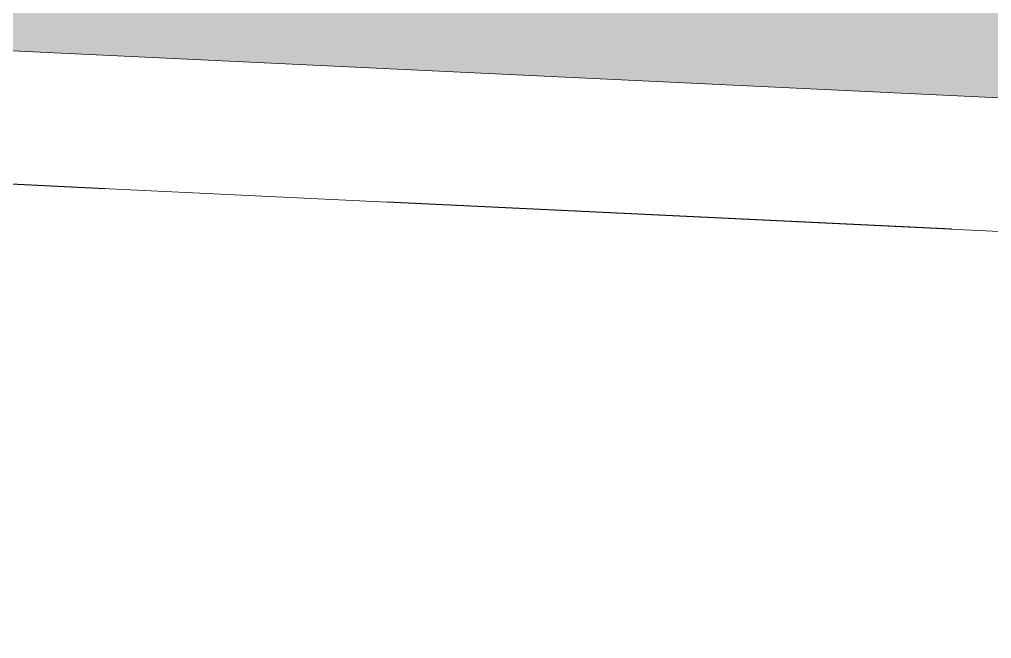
# Model space of a CAD drawing. Header units: millimetres. Extents: x 1832547 to 2001569, y -558009 to -417808.
# Drawn here: x 1892375 to 1893468, y -440080 to -439384 of the extents above; entities that cross this region are included whole.
import ezdxf

# ---------------------------------------------------------------- set-up
doc = ezdxf.new("R2010")
doc.units = ezdxf.units.MM
doc.header["$MEASUREMENT"] = 0
doc.linetypes.add('HIDDEN', pattern=[9.525, 6.35, -3.175])
doc.layers.get('0').update_dxf_attribs({"linetype": 'CONTINUOUS'})
doc.layers.add('CA.thay 145', color=145, linetype='CONTINUOUS', lineweight=18)

msp = doc.modelspace()

# ---------------------------------------------------------------- hatches: boundary and pattern name
at = {"layer": 'CA.thay 145', "ltscale": 100}
h = msp.add_hatch(dxfattribs=at)
h.set_pattern_fill('GRASS', color=256, scale=100, pattern_type=2)
h.set_pattern_definition([(90, (1892883.23, -437123.656), (-70.7107, 70.7107), [18.75, -122.6714]), (45, (1892883.23, -437123.66), (-70.7107, 70.7107), [18.75, -81.25]), (135, (1892883.23, -437123.66), (-70.7107, -70.7107), [18.75, -81.25])])
h.paths.add_polyline_path([(1887516.2, -438855.1), (1887516.2, -439055.1), (1887516.2, -439187.3), (1898250.3, -439700.5), (1898250.3, -439305.1, 0.414214), (1897800.3, -438855.1)])
h.paths.add_polyline_path([(1887516.2, -435257.3), (1887516.2, -435307), (1887516.2, -435555.1), (1897800.3, -435555.1, 0.414214), (1898250.3, -435105.1), (1898250.3, -434546.8)])

# ---------------------------------------------------------------- linework, layer by layer
at = {"color": 12, "linetype": 'HIDDEN', "ltscale": 100, "true_color": 0xc20013}
msp.add_lwpolyline([(1885404.2, -435246.9), (1905903.4, -433889.9), (1907609.8, -433619.9), (1907414.6, -430036), (1908763.3, -429822.7), (1908606.2, -426889.9), (1908597.2, -425148.7), (1913365.1, -427203.4), (1919641, -429932.3), (1920844.1, -430455.4), (1918147.9, -438703.7), (1915689.3, -446195.2), (1905903.4, -446170.1), (1906168.6, -439904.3), (1901985.5, -440029.3), (1885797.2, -439255.1)], close=True, dxfattribs=at)
at = {"layer": 'CA.thay 145'}
for points in [[(1887516.2, -439187.3), (1899374.3, -439754.3), (1906319.8, -439754.3), (1906319.8, -446030), (1907609.8, -446030)], [(1887516.2, -439255.1), (1887516.2, -439337.4), (1899370.7, -439904.3), (1906169.8, -439904.3), (1906169.8, -446180), (1907609.8, -446180)]]:
    msp.add_lwpolyline(points, dxfattribs=at)

doc.saveas('drawing.dxf')
